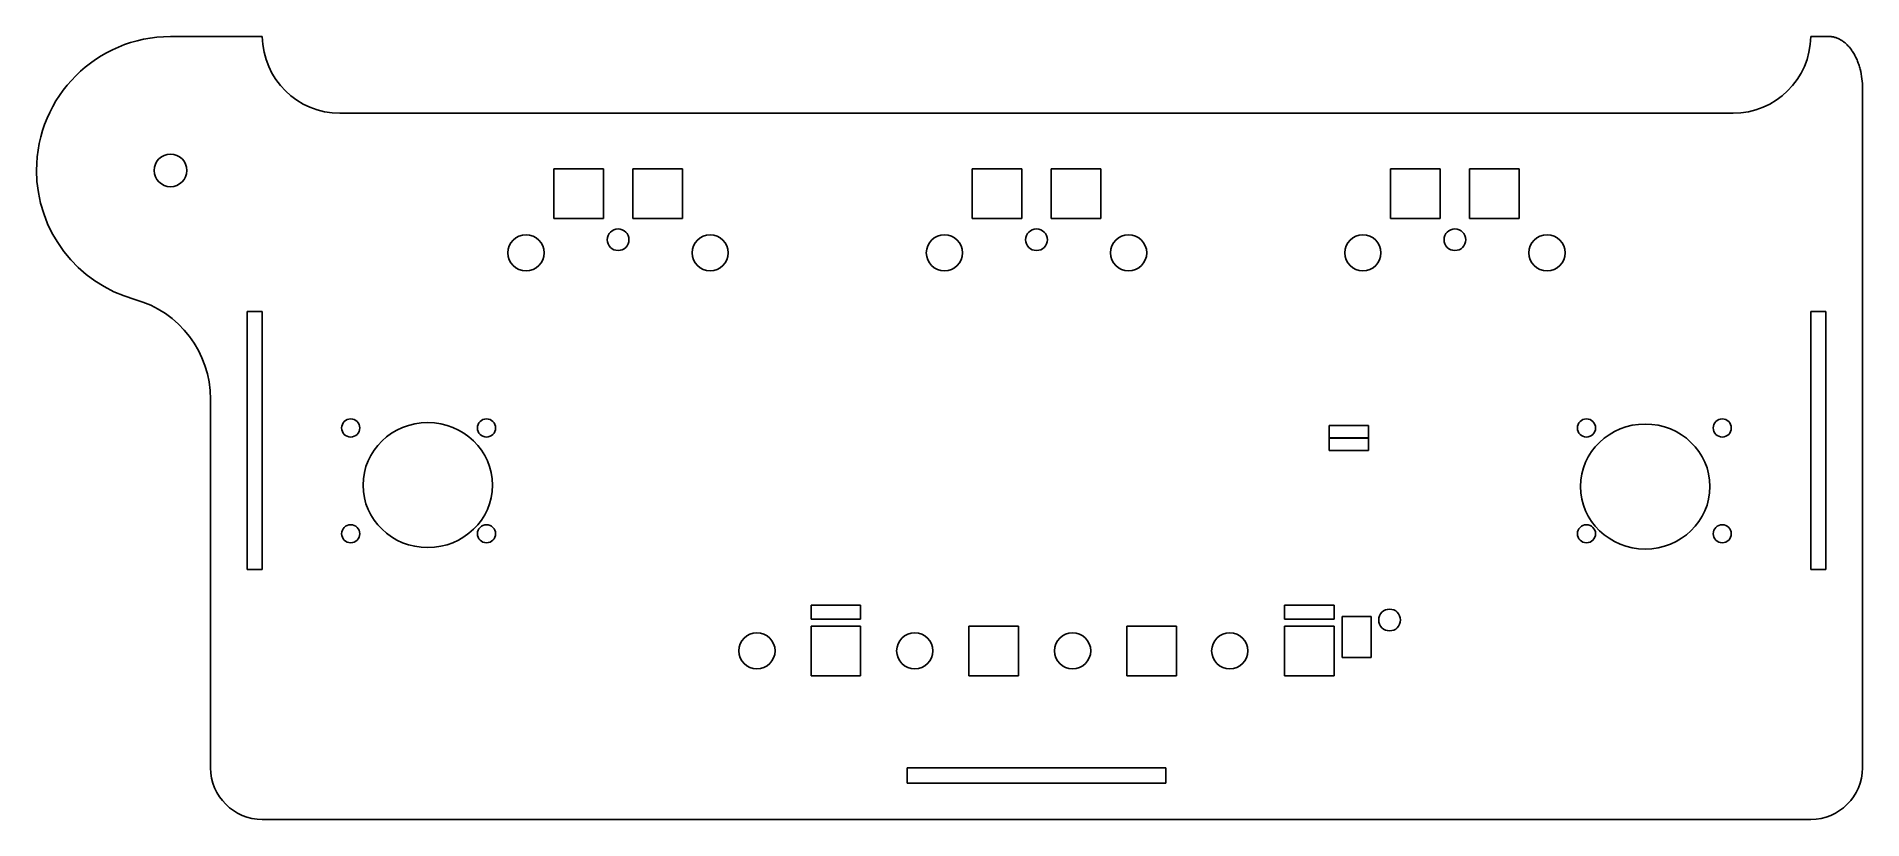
# Model space of a CAD drawing. Extents: x 817 to 1170, y -1520 to -1369.
import ezdxf

# ---------------------------------------------------------------- set-up
doc = ezdxf.new("R2010")
doc.units = 0
doc.layers.add('FAB_4$CUT_ALL', color=7, linetype='CONTINUOUS')

msp = doc.modelspace()

# ---------------------------------------------------------------- linework, layer by layer
at = {"layer": 'FAB_4$CUT_ALL'}
for p, q in [((843.26, -1368.94), (860.99, -1368.94)), ((1159.99, -1368.94), (1163.49, -1368.94)), ((1163.49, -1368.94), (1163.63, -1368.94)), ((1163.63, -1368.94), (1163.78, -1368.95)), ((1163.78, -1368.95), (1163.92, -1368.96)), ((1163.92, -1368.96), (1164.07, -1368.98)), ((1164.07, -1368.98), (1164.22, -1369)), ((1164.22, -1369), (1164.37, -1369.03)), ((1164.37, -1369.03), (1164.52, -1369.06)), ((1164.52, -1369.06), (1164.67, -1369.1)), ((1164.67, -1369.1), (1164.82, -1369.15)), ((1164.82, -1369.15), (1164.97, -1369.2)), ((1164.97, -1369.2), (1165.12, -1369.26)), ((1165.12, -1369.26), (1165.28, -1369.32)), ((1165.28, -1369.32), (1165.43, -1369.39)), ((1165.43, -1369.39), (1165.58, -1369.47)), ((1165.58, -1369.47), (1165.73, -1369.55)), ((1165.73, -1369.55), (1165.88, -1369.64)), ((1165.88, -1369.64), (1166.03, -1369.73)), ((1166.03, -1369.73), (1166.18, -1369.83)), ((1166.18, -1369.83), (1166.33, -1369.94)), ((1166.33, -1369.94), (1166.47, -1370.05)), ((1166.47, -1370.05), (1166.62, -1370.17)), ((1166.62, -1370.17), (1166.76, -1370.3)), ((1166.76, -1370.3), (1166.9, -1370.43)), ((1166.9, -1370.43), (1167.04, -1370.57)), ((1167.04, -1370.57), (1167.18, -1370.71)), ((1167.18, -1370.71), (1167.32, -1370.86)), ((1167.32, -1370.86), (1167.45, -1371.01)), ((1167.45, -1371.01), (1167.58, -1371.17)), ((1167.58, -1371.17), (1167.71, -1371.34)), ((1167.71, -1371.34), (1167.84, -1371.51)), ((1167.84, -1371.51), (1167.96, -1371.68)), ((1167.96, -1371.68), (1168.08, -1371.86)), ((1168.08, -1371.86), (1168.2, -1372.05)), ((1168.2, -1372.05), (1168.31, -1372.24)), ((1168.31, -1372.24), (1168.43, -1372.43)), ((1168.43, -1372.43), (1168.53, -1372.63)), ((1168.53, -1372.63), (1168.64, -1372.84)), ((1168.64, -1372.84), (1168.74, -1373.04)), ((1168.74, -1373.04), (1168.83, -1373.25)), ((1168.83, -1373.25), (1168.93, -1373.46)), ((1168.93, -1373.46), (1169.02, -1373.68)), ((1169.02, -1373.68), (1169.1, -1373.9)), ((1169.1, -1373.9), (1169.18, -1374.12)), ((1169.18, -1374.12), (1169.26, -1374.34)), ((1169.26, -1374.34), (1169.33, -1374.57)), ((1169.33, -1374.57), (1169.4, -1374.8)), ((1169.4, -1374.8), (1169.47, -1375.02)), ((1169.47, -1375.02), (1169.53, -1375.25)), ((1169.53, -1375.25), (1169.64, -1375.72)), ((1169.64, -1375.72), (1169.74, -1376.18)), ((1169.74, -1376.18), (1169.81, -1376.65)), ((1169.81, -1376.65), (1169.88, -1377.12)), ((1169.88, -1377.12), (1169.93, -1377.58)), ((1169.93, -1377.58), (1169.96, -1378.04)), ((1169.96, -1378.04), (1169.98, -1378.49)), ((1169.98, -1378.49), (1169.99, -1378.94)), ((1169.99, -1378.94), (1169.99, -1383.77)), ((875.99, -1383.77), (1010.49, -1383.77)), ((1010.49, -1383.77), (1144.99, -1383.77)), ((1169.99, -1383.77), (1169.99, -1433)), ((926.86, -1394.52), (917.27, -1394.52)), ((917.27, -1394.52), (917.27, -1404.1)), ((926.86, -1404.1), (926.86, -1394.52)), ((942.1, -1394.52), (932.51, -1394.52)), ((932.51, -1394.52), (932.51, -1404.1)), ((942.1, -1404.1), (942.1, -1394.52)), ((1007.66, -1394.52), (998.07, -1394.52)), ((998.07, -1394.52), (998.07, -1404.1)), ((1007.66, -1404.1), (1007.66, -1394.52)), ((1022.9, -1394.52), (1013.31, -1394.52)), ((1013.31, -1394.52), (1013.31, -1404.1)), ((1022.9, -1404.1), (1022.9, -1394.52)), ((1088.46, -1394.52), (1078.87, -1394.52)), ((1078.87, -1394.52), (1078.87, -1404.1)), ((1088.46, -1404.1), (1088.46, -1394.52)), ((1103.7, -1394.52), (1094.11, -1394.52)), ((1094.11, -1394.52), (1094.11, -1404.1)), ((1103.7, -1404.1), (1103.7, -1394.52)), ((917.27, -1404.1), (926.86, -1404.1)), ((932.51, -1404.1), (942.1, -1404.1)), ((998.07, -1404.1), (1007.66, -1404.1)), ((1013.31, -1404.1), (1022.9, -1404.1)), ((1078.87, -1404.1), (1088.46, -1404.1)), ((1094.11, -1404.1), (1103.7, -1404.1)), ((858.04, -1447.01), (858.04, -1422.06)), ((858.04, -1422.06), (860.94, -1422.06)), ((860.94, -1422.06), (860.94, -1471.96)), ((1160.04, -1471.96), (1160.04, -1422.06)), ((1160.04, -1422.06), (1162.94, -1422.06)), ((1162.94, -1422.06), (1162.94, -1447.01)), ((1169.99, -1433), (1169.99, -1510.24)), ((850.99, -1510.24), (850.99, -1439)), ((1074.59, -1444.08, 10.39), (1067.01, -1444.08, 10.39)), ((1067.01, -1444.08, 10.39), (1067.01, -1446.5, 9.74)), ((1074.59, -1446.5, 9.74), (1074.59, -1444.08, 10.39)), ((858.04, -1471.96), (858.04, -1447.01)), ((1067.01, -1446.5, 9.74), (1074.59, -1446.5, 9.74)), ((1074.59, -1446.53, 9.73), (1067.01, -1446.53, 9.73)), ((1067.01, -1446.53, 9.73), (1067.01, -1448.95, 9.08)), ((1067.01, -1448.95, 9.08), (1074.59, -1448.95, 9.08)), ((1074.59, -1448.95, 9.08), (1074.59, -1446.53, 9.73)), ((1162.94, -1447.01), (1162.94, -1471.96)), ((860.94, -1471.96), (858.04, -1471.96)), ((1162.94, -1471.96), (1160.04, -1471.96)), ((976.53, -1478.82), (966.95, -1478.82)), ((966.95, -1478.82), (966.95, -1481.5)), ((976.53, -1481.5), (976.53, -1478.82)), ((1067.97, -1478.82), (1058.39, -1478.82)), ((1058.39, -1478.82), (1058.39, -1481.5)), ((1067.97, -1481.5), (1067.97, -1478.82)), ((966.95, -1481.5), (976.53, -1481.5)), ((976.53, -1482.86), (966.95, -1482.86)), ((966.95, -1482.86), (966.95, -1492.45)), ((976.53, -1492.45), (976.53, -1482.86)), ((1007.01, -1482.86), (997.43, -1482.86)), ((997.43, -1482.86), (997.43, -1492.45)), ((1007.01, -1492.45), (1007.01, -1482.86)), ((1037.49, -1482.86), (1027.91, -1482.86)), ((1027.91, -1482.86), (1027.91, -1492.45)), ((1037.49, -1492.45), (1037.49, -1482.86)), ((1058.39, -1481.5), (1067.97, -1481.5)), ((1067.97, -1482.86), (1058.39, -1482.86)), ((1058.39, -1482.86), (1058.39, -1492.45)), ((1067.97, -1492.45), (1067.97, -1482.86)), ((1075.14, -1481.04), (1069.51, -1481.04)), ((1069.51, -1481.04), (1069.51, -1488.93)), ((1075.14, -1488.93), (1075.14, -1481.04)), ((1069.51, -1488.93), (1075.14, -1488.93)), ((966.95, -1492.45), (976.53, -1492.45)), ((997.43, -1492.45), (1007.01, -1492.45)), ((1027.91, -1492.45), (1037.49, -1492.45)), ((1058.39, -1492.45), (1067.97, -1492.45)), ((985.54, -1513.19), (985.54, -1510.29)), ((985.54, -1510.29), (1035.44, -1510.29)), ((1035.44, -1510.29), (1035.44, -1513.19)), ((1010.49, -1513.19), (985.54, -1513.19)), ((1035.44, -1513.19), (1010.49, -1513.19)), ((1010.49, -1520.24), (860.99, -1520.24)), ((1159.99, -1520.24), (1010.49, -1520.24))]:
    msp.add_line(p, q, dxfattribs=at)
for centre, radius in [((843.26, -1394.81), 3.15), ((929.69, -1408.2), 2.1), ((1010.49, -1408.2), 2.1), ((1091.29, -1408.2), 2.1), ((911.91, -1410.74), 3.5), ((947.47, -1410.74), 3.5), ((992.71, -1410.74), 3.5), ((1028.27, -1410.74), 3.5), ((1073.51, -1410.74), 3.5), ((1109.07, -1410.74), 3.5), ((878.06, -1444.58), 1.75), ((904.28, -1444.58), 1.75), ((1116.69, -1444.58), 1.75), ((1142.91, -1444.58), 1.75), ((878.06, -1465.03), 1.75), ((904.28, -1465.03), 1.75), ((1116.69, -1465.03), 1.75), ((1142.91, -1465.03), 1.75), ((1078.67, -1481.69), 2.1), ((956.5, -1487.65), 3.5), ((986.98, -1487.65), 3.5), ((1017.46, -1487.65), 3.5), ((1047.81, -1487.65), 3.5)]:
    msp.add_circle(centre, radius, dxfattribs=at)
at = {"layer": 'FAB_4$CUT_ALL', "extrusion": (0, -0.258819, 0.965926)}
for centre in [(892.94, -1404.14, 383.79), (1128.03, -1404.42, 383.79)]:
    msp.add_circle(centre, 12.5, dxfattribs=at)
at = {"layer": 'FAB_4$CUT_ALL'}
for centre, radius, start, end in [((843.26, -1394.81), 25.87, 90, 180), ((875.99, -1368.77), 15, 180.6366, 269.9996), ((1144.99, -1368.77), 15, 270.0004, 359.3634), ((843.26, -1394.81), 25.87, 180, 254.4851), ((830.99, -1439), 20, 0, 74.4851), ((860.99, -1510.24), 10, 180, 270), ((1159.99, -1510.24), 10, 270, 360)]:
    msp.add_arc(centre, radius, start, end, dxfattribs=at)

doc.saveas('drawing.dxf')
